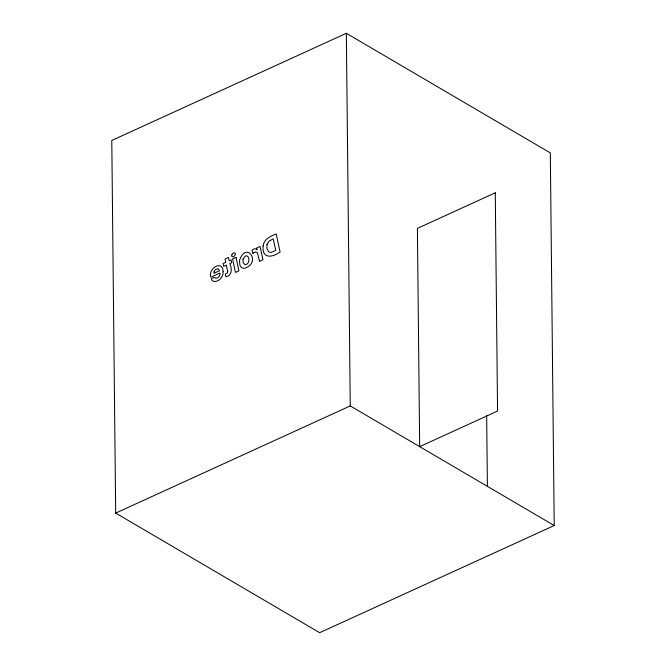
<?xml version="1.0" encoding="UTF-8"?>
<svg xmlns="http://www.w3.org/2000/svg" width="666" height="666" viewBox="0 0 666 666"><rect width="100%" height="100%" fill="white"/><g stroke="black" fill="none" stroke-linecap="round" stroke-linejoin="round"><path stroke-width="1" d="M346.345 33.3L111.78 140.468L115.684 513.095L319.655 632.7L554.22 525.532L550.316 152.905L346.345 33.3L350.249 405.927L554.22 525.532M115.684 513.095L350.249 405.927M486.663 415.676L487.404 486.355M223.127 271.736C223.368 276.831 218.856 282.384 213.47 281.377L212.104 280.411L211.289 278.763L214.519 277.289L215.559 278.246C218.281 278.555 220.213 275.533 219.905 273.043L210.881 277.164C207.559 268.922 222.785 259.049 223.127 271.736M239.452 260.689L239.935 265.393L241.467 267.491A9.033 5.861 -59.6 0 0 245.138 268.148C261.755 262.029 245.896 240.551 239.452 260.689M263.137 246.012C261.671 258.724 271.895 257.967 280.111 252.014L276.215 233.991C270.604 235.989 263.819 239.285 263.137 246.012M243.023 259.149L243.157 262.679L245.063 264.693C248.959 264.677 249.925 259.066 247.869 256.468L246.72 255.836L245.288 256.085L243.023 259.149M267.024 244.48L266.908 248.293L268.515 251.606A7.234 4.695 -59.6 0 0 271.57 252.248L275.766 250.474L273.21 238.878L269.114 241.075L267.024 244.48M214.036 271.795L213.928 273.293L219.53 270.729L218.365 269.031L217.432 268.806L215.243 269.788L214.036 271.795M227.722 271.778L227.331 272.943L225.291 274.109L225.857 276.798C232.367 275.741 232.051 268.265 229.77 263.578L231.701 262.695L231.102 259.898L229.179 260.781L228.488 257.509L225.05 259.082L225.757 262.337L223.11 263.553L223.693 266.358L226.332 265.151L227.722 271.778M231.826 254.795L231.843 256.46L233.575 256.943L235.298 254.878L235.273 253.213L233.533 252.722L231.826 254.795M253.521 252.847L252.73 253.513L252.023 250.25L253.654 249.126A4.928 3.197 -59.6 0 1 256.427 249.209L257.109 249.825L256.726 247.943L260.048 246.428L262.953 259.848L259.515 261.422L257.467 252.872L255.752 251.915L253.521 252.847M236.014 257.409L232.559 258.991L235.456 272.419L238.911 270.837L236.014 257.409M495.271 192.807L417.399 228.388L419.68 446.645L497.56 411.064L495.271 192.807"/></g></svg>
